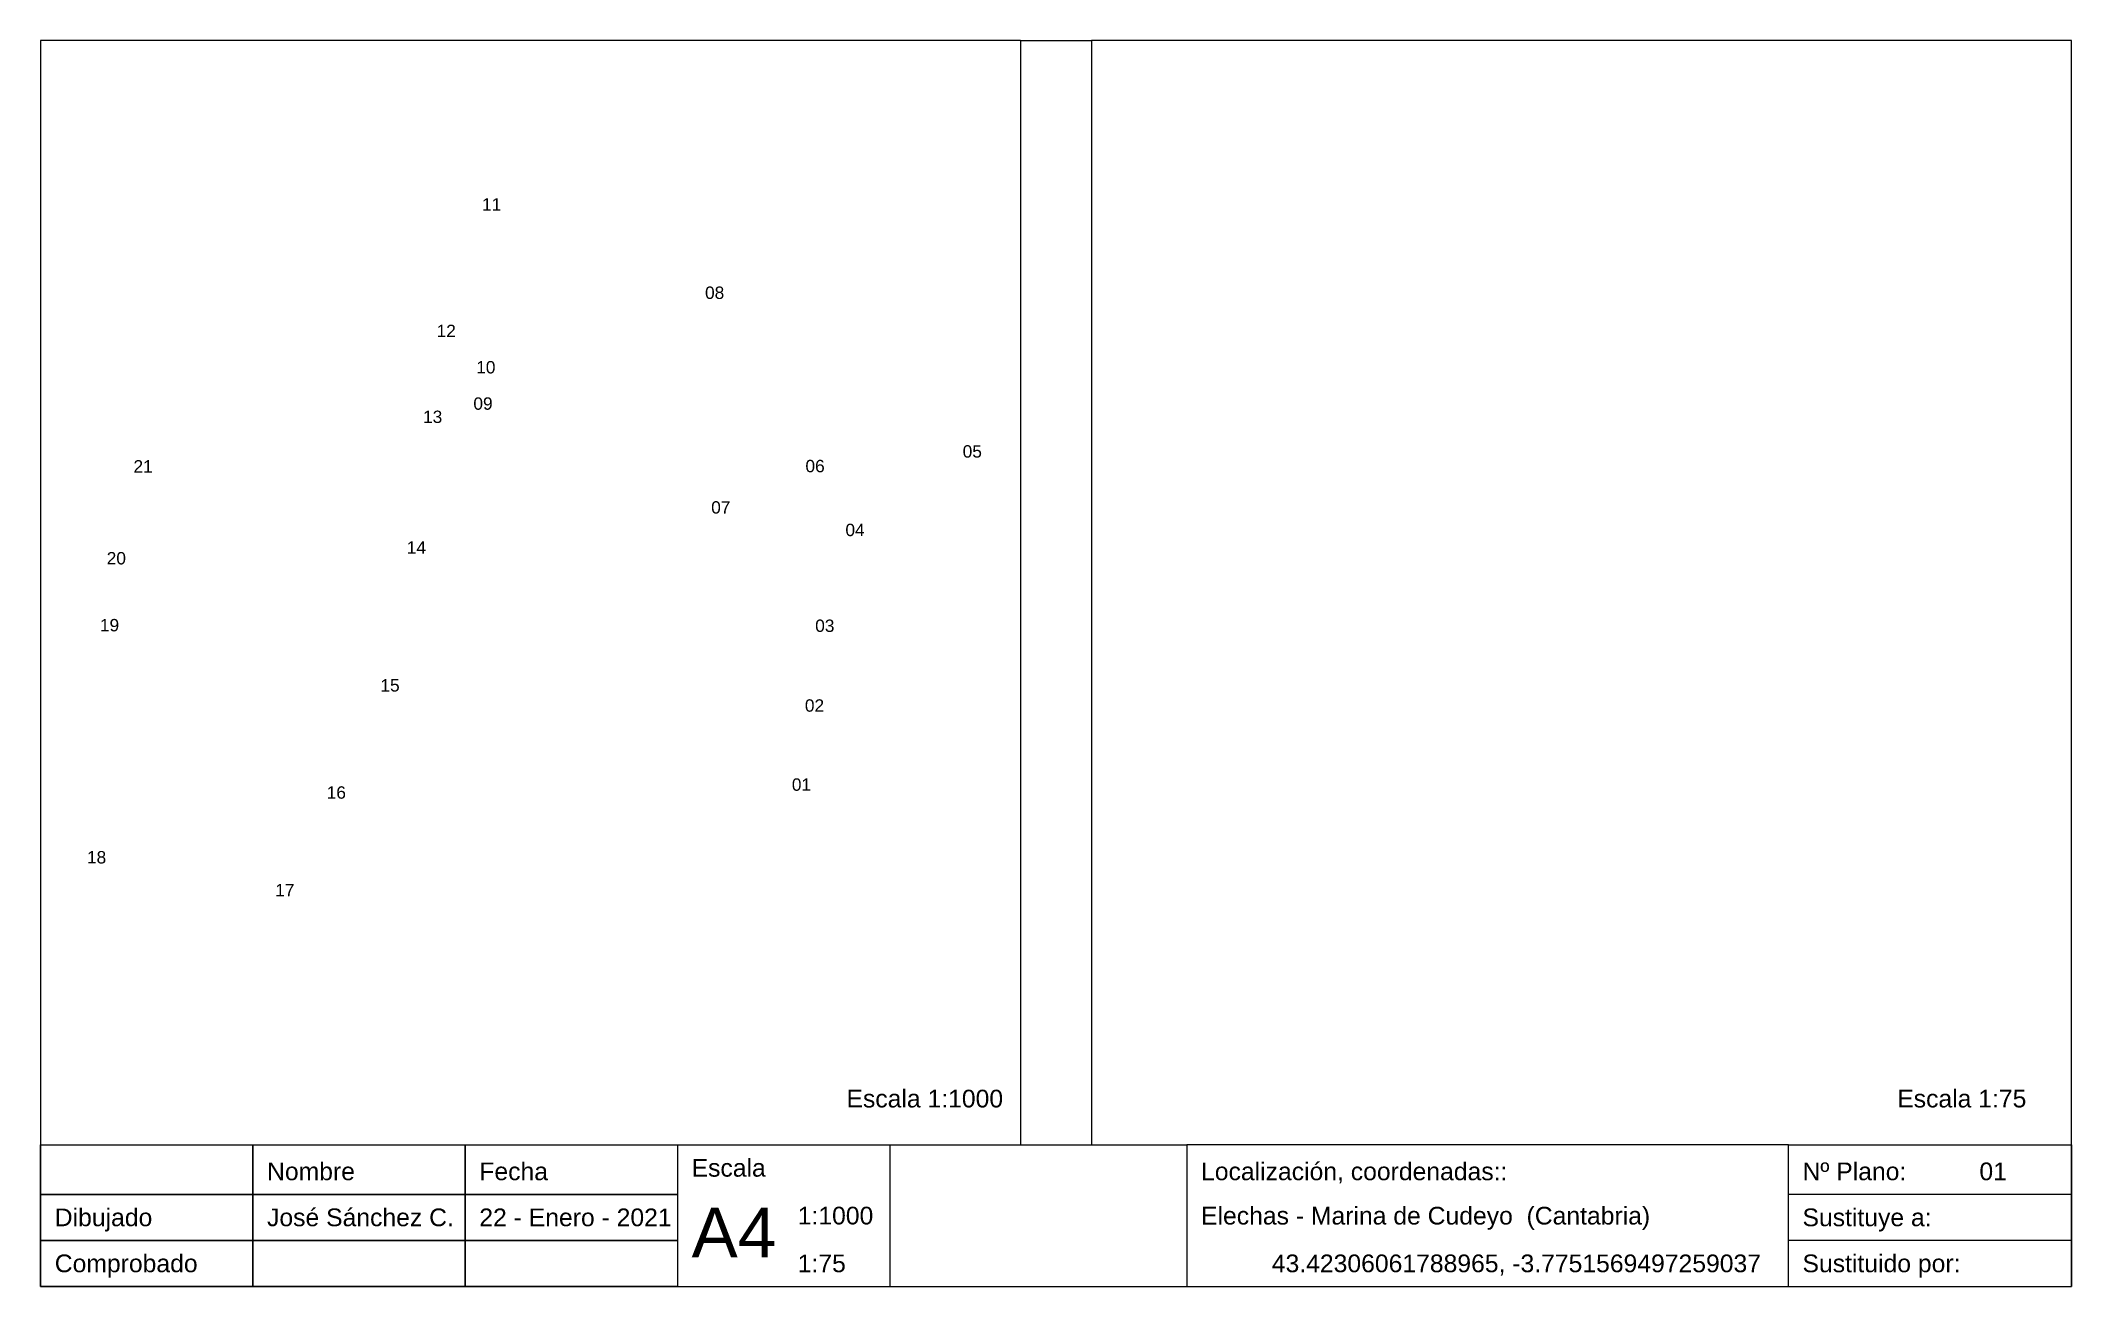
# Paper-space layout 'Presentación1' of a CAD drawing. Header units: millimetres. Extents: x 0 to 287, y 0 to 176.
import ezdxf
from ezdxf.enums import TextEntityAlignment as Align

# ---------------------------------------------------------------- set-up
doc = ezdxf.new("R2010")
doc.units = ezdxf.units.MM
doc.layers.add('Viales', color=7, linetype='Continuous', lineweight=30)
doc.styles.get("Standard").update_dxf_attribs({"font": 'arial.ttf'})

psp = doc.layouts.new('Presentación1')

# ---------------------------------------------------------------- linework, layer by layer
for p, q in [((138.5, 176), (138.5, 20)), ((138.5, 176), (148.5, 176)), ((148.5, 176), (148.5, 20)), ((120, 20), (120, 0)), ((162, 20), (162, 0)), ((247, 20), (287, 20)), ((287, 20), (287, 0)), ((287, 13), (247, 13)), ((287, 6.5), (247, 6.5)), ((90, 0), (172, 0)), ((247, 0), (287, 0))]:
    psp.add_line(p, q)
for points in [[(0, 20), (30, 20), (30, 13), (0, 13)], [(30, 20), (60, 20), (60, 13), (30, 13)], [(60, 20), (90, 20), (90, 13), (60, 13)], [(247, 20), (162, 20), (162, 0), (247, 0)], [(0, 13), (30, 13), (30, 6.5), (0, 6.5)], [(30, 13), (60, 13), (60, 6.5), (30, 6.5)], [(60, 13), (90, 13), (90, 6.5), (60, 6.5)], [(0, 6.5), (30, 6.5), (30, 0), (0, 0)], [(30, 6.5), (60, 6.5), (60, 0), (30, 0)], [(60, 6.5), (90, 6.5), (90, 0), (60, 0)]]:
    psp.add_lwpolyline(points, close=True)
at = {"layer": 'Viales'}
psp.add_line((90, 20), (162, 20), dxfattribs=at)
psp.add_lwpolyline([(138.5, 176), (0, 176), (0, 0), (287, 0), (287, 176), (148.5, 176)], dxfattribs=at)

# ---------------------------------------------------------------- texts
for s, height, p in [('11', 1.75, (62.38, 151.99)), ('08', 1.75, (93.9, 139.51)), ('12', 1.75, (55.96, 134.11)), ('10', 1.75, (61.56, 128.98)), ('13', 1.75, (54.05, 121.98)), ('09', 1.75, (61.16, 123.85)), ('05', 1.75, (130.31, 117.09)), ('21', 1.75, (13.13, 114.98)), ('06', 1.75, (108.09, 115.02)), ('07', 1.75, (94.77, 109.18)), ('04', 1.75, (113.74, 106)), ('20', 1.75, (9.34, 102)), ('14', 1.75, (51.75, 103.52)), ('19', 1.75, (8.38, 92.54)), ('03', 1.75, (109.47, 92.46)), ('15', 1.75, (48.02, 84.04)), ('02', 1.75, (108.01, 81.19)), ('01', 1.75, (106.17, 70.02)), ('16', 1.75, (40.43, 68.9)), ('18', 1.75, (6.55, 59.75)), ('17', 1.75, (33.15, 55.1)), ('Escala 1:1000', 2.5, (113.89, 25.28)), ('Escala 1:75', 2.5, (262.39, 25.28)), ('Nombre', 2.5, (32, 15)), ('Fecha', 2.5, (62, 15)), ('Escala', 2.5, (92, 15.5)), ('Localización, coordenadas::', 2.5, (164, 15)), ('Nº Plano:', 2.5, (249, 15)), ('01', 2.5, (274, 15)), ('Dibujado', 2.5, (2, 8.5)), ('José Sánchez C.', 2.5, (32, 8.5)), ('22 - Enero - 2021', 2.5, (62, 8.5)), ('1:1000', 2.5, (107, 8.75)), ('Elechas - Marina de Cudeyo  (Cantabria)', 2.5, (164, 8.74)), ('Sustituye a:', 2.5, (249, 8.5)), ('Comprobado', 2.5, (2, 2)), ('1:75', 2.5, (107, 2)), ('43.42306061788965, -3.7751569497259037', 2.5, (174, 2)), ('Sustituido por:', 2.5, (249, 2))]:
    psp.add_text(s, height=height).set_placement(p)
psp.add_text('A4', height=7).set_placement((92, 2), align=Align.BOTTOM_LEFT)

# ---------------------------------------------------------------- viewports
at = {"layer": '0'}
psp.add_viewport(center=(69.25, 98), size=(138.5, 156), view_center_point=(790187.43, 86718.09), view_height=156000, dxfattribs=at)
psp.add_viewport(center=(217.75, 98), size=(138.5, 156), view_center_point=(1039421.34, 113257.39), view_height=11700, status=3, dxfattribs=at)

doc.saveas('drawing.dxf')
